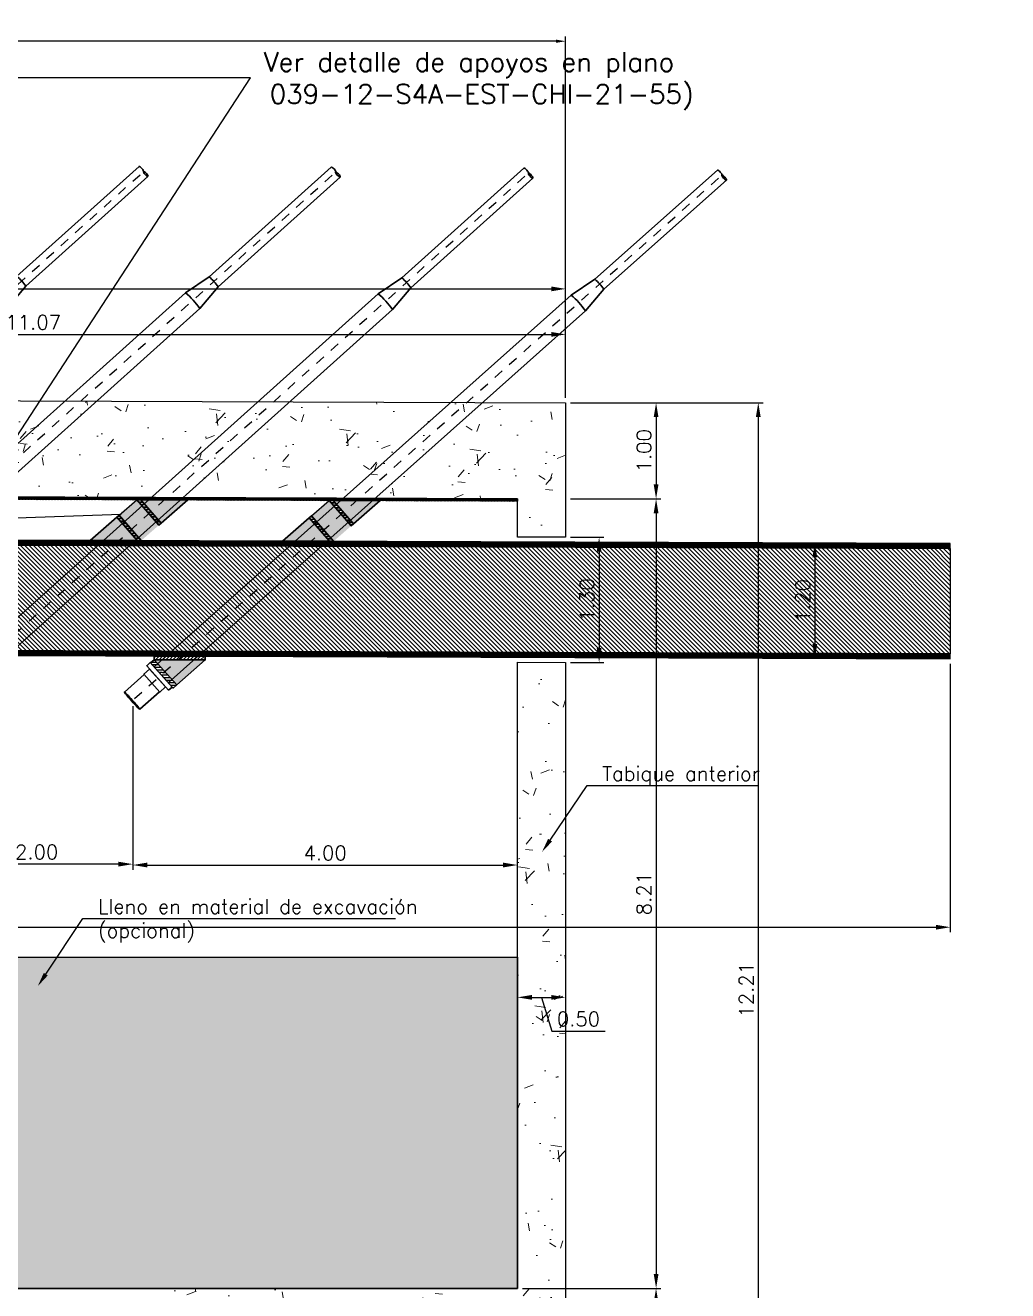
# Model space of a CAD drawing. Header units: metres. Extents: x 1080427 to 1081241, y 976768 to 977288.
# Drawn here: x 1080698.82 to 1080709.04, y 977065.77 to 977078.93 of the extents above; entities that cross this region are included whole.
import ezdxf
from ezdxf import colors
from ezdxf.entities.mleader import LeaderData, LeaderLine
from ezdxf.math import Vec2, Vec3

# ---------------------------------------------------------------- set-up
doc = ezdxf.new("R2010")
doc.units = ezdxf.units.M
doc.header["$LTSCALE"] = 25.4
doc.linetypes.add('DASHDOT', pattern=[1, 0.5, -0.25, 0, -0.25])
for name, color, linetype in [('CONTRAPESO', 3, 'Continuous'), ('DIMCONTRAPESO', 1, 'Continuous'), ('EJECABLES', 203, 'DASHDOT'), ('NEOPRENO', 24, 'Continuous'), ('PERFIL MET', 37, 'Continuous'), ('SOLIDOS', 9, 'Continuous')]:
    doc.layers.add(name, color=color, linetype=linetype)
for name, color, linetype, lineweight in [('COTA', 1, 'Continuous', 30), ('COTACIM', 20, 'Continuous', 5), ('DUCTO', 142, 'Continuous', 30), ('PLATINA', 54, 'Continuous', 30), ('SOLIDOREFCONT', 254, 'Continuous', 5)]:
    doc.layers.add(name, color=color, linetype=linetype, lineweight=lineweight)
doc.styles.add('romans', font='romans.shx')
doc.dimstyles.new('Copy  50mm', dxfattribs={"dimtxt": 0.1, "dimasz": 0.1, "dimexe": 0.05, "dimexo": 0.05, "dimgap": 0.05, "dimtad": 1, "dimdec": 0, "dimlfac": 1000, "dimzin": 0, "dimdsep": 46, "dimtxsty": 'romans', "dimcen": 0.002, "dimclrd": 1, "dimclre": 1, "dimclrt": 3, "dimazin": 0, "dimtfac": 1, "dimtdec": 0, "dimtix": 1, "dimtofl": 0, "dimtmove": 1, "dimatfit": 3, "dimfxl": 1, "dimtolj": 1, "dimtzin": 0, "dimarcsym": 1})
doc.dimstyles.new('Copy 75', dxfattribs={"dimtxt": 0.15, "dimasz": 0.15, "dimexe": 0.05, "dimexo": 0.05, "dimgap": 0.05, "dimtad": 1, "dimzin": 0, "dimdsep": 46, "dimtxsty": 'romans', "dimcen": 0.002, "dimclrd": 1, "dimclre": 1, "dimclrt": 3, "dimadec": 4, "dimazin": 0, "dimtfac": 1, "dimtofl": 0, "dimtmove": 1, "dimatfit": 3, "dimfxl": 1, "dimtolj": 1, "dimtzin": 0, "dimarcsym": 1})
pattern_1 = [(45, (2.64621339738369e-05, 0.03300106467213482), (-0.002245064030267288, 0.002245064030267288), [])]

# ---------------------------------------------------------------- blocks, each defined once
blk = doc.blocks.new('*D100')
at = {"layer": 'COTA', "color": 1, "lineweight": -2, "transparency": 16777216}
for p, q in [((1080687.439200955, 977075.2150097985), (1080687.439200955, 977076.2368018586)), ((1080687.589200955, 977076.1868018586), (1080704.289259787, 977076.1868018586)), ((1080704.439259787, 977075.0533624958), (1080704.439259787, 977076.2368018586))]:
    blk.add_line(p, q, dxfattribs=at)
at = {"layer": 'COTA', "color": 1, "transparency": 16777216}
for points in [[(1080687.589200955, 977076.2118018586), (1080687.589200955, 977076.1618018586), (1080687.439200955, 977076.1868018586)], [(1080704.289259787, 977076.2118018586), (1080704.289259787, 977076.1618018586), (1080704.439259787, 977076.1868018586)]]:
    blk.add_solid(points, dxfattribs=at)
at = {"layer": 'Defpoints', "color": 0, "transparency": 16777216}
for p in [(1080704.439259787, 977076.1868018586), (1080687.439200955, 977075.1650097985), (1080704.439259787, 977075.0033624958)]:
    blk.add_point(p, dxfattribs=at)
at = {"layer": 'COTA', "color": 3, "transparency": 16777216, "insert": (1080695.939230371, 977076.3118018586), "char_height": 0.15, "attachment_point": 5, "style": 'romans'}
blk.add_mtext('\\A1;17.00', dxfattribs=at)
blk = doc.blocks.new('*D107')
at = {"layer": 'COTA', "color": 1, "lineweight": -2, "transparency": 16777216}
for p, q in [((1080708.438850639, 977072.2891264614), (1080708.438850639, 977069.498615067)), ((1080688.089259783, 977069.548615067), (1080708.288850639, 977069.548615067))]:
    blk.add_line(p, q, dxfattribs=at)
at = {"layer": 'COTA', "color": 1, "transparency": 16777216}
for points in [[(1080688.089259783, 977069.573615067), (1080688.089259783, 977069.523615067), (1080687.939259783, 977069.548615067)], [(1080708.288850639, 977069.573615067), (1080708.288850639, 977069.523615067), (1080708.438850639, 977069.548615067)]]:
    blk.add_solid(points, dxfattribs=at)
at = {"layer": 'Defpoints', "color": 0, "transparency": 16777216}
for p in [(1080708.438850639, 977072.3391264614), (1080687.939259783, 977069.548615067), (1080708.438850639, 977069.548615067)]:
    blk.add_point(p, dxfattribs=at)
at = {"layer": 'COTA', "color": 3, "transparency": 16777216, "insert": (1080698.189055211, 977069.673615067), "char_height": 0.15, "attachment_point": 5, "style": 'romans'}
blk.add_mtext('\\A1;20.50', dxfattribs=at)
blk = doc.blocks.new('*D102')
at = {"layer": 'COTA', "color": 1, "lineweight": -2, "transparency": 16777216}
for p, q in [((1080704.089259783, 977068.8192805302), (1080704.288978488, 977068.8192805302)), ((1080704.189119135, 977068.8192805302), (1080704.294119135, 977068.4692805302)), ((1080704.294119135, 977068.4692805302), (1080704.851261993, 977068.4692805302))]:
    blk.add_line(p, q, dxfattribs=at)
at = {"layer": 'COTA', "color": 1, "transparency": 16777216}
for points in [[(1080704.089259783, 977068.8442805302), (1080704.089259783, 977068.7942805302), (1080703.939259783, 977068.8192805302)], [(1080704.288978488, 977068.8442805302), (1080704.288978488, 977068.7942805302), (1080704.438978488, 977068.8192805302)]]:
    blk.add_solid(points, dxfattribs=at)
at = {"layer": 'Defpoints', "color": 0, "transparency": 16777216}
for p in [(1080703.939259783, 977068.8192805302), (1080704.438978488, 977068.8192805303), (1080704.438978488, 977068.8192805302)]:
    blk.add_point(p, dxfattribs=at)
at = {"layer": 'COTA', "color": 3, "transparency": 16777216, "insert": (1080704.572690564, 977068.5942805302), "char_height": 0.15, "attachment_point": 5, "style": 'romans'}
blk.add_mtext('\\A1;0.50', dxfattribs=at)
blk = doc.blocks.new('*D95')
at = {"layer": 'Defpoints', "color": 0, "transparency": 16777216}
for p in [(1080699.9391928, 977071.8959298886), (1080703.939259783, 977070.1952905435), (1080703.939259783, 977070.1952905435)]:
    blk.add_point(p, dxfattribs=at)
at = {"layer": 'DIMCONTRAPESO', "color": 1, "lineweight": -2, "transparency": 16777216}
for p, q in [((1080699.9391928, 977071.8459298885), (1080699.9391928, 977070.1452905434)), ((1080700.0891928, 977070.1952905435), (1080703.789259783, 977070.1952905435))]:
    blk.add_line(p, q, dxfattribs=at)
at = {"layer": 'DIMCONTRAPESO', "color": 1, "transparency": 16777216}
for points in [[(1080700.0891928, 977070.2202905435), (1080700.0891928, 977070.1702905435), (1080699.9391928, 977070.1952905435)], [(1080703.789259783, 977070.2202905435), (1080703.789259783, 977070.1702905435), (1080703.939259783, 977070.1952905435)]]:
    blk.add_solid(points, dxfattribs=at)
at = {"layer": 'DIMCONTRAPESO', "color": 3, "transparency": 16777216, "insert": (1080701.939226292, 977070.3202905435), "char_height": 0.15, "attachment_point": 5, "style": 'romans'}
blk.add_mtext('\\A1;4.00', dxfattribs=at)
blk = doc.blocks.new('*D96')
at = {"layer": 'Defpoints', "color": 0, "transparency": 16777216}
for p in [(1080697.939147396, 977071.9031175355), (1080699.9391928, 977071.8959298886), (1080697.939147396, 977070.2048823506)]:
    blk.add_point(p, dxfattribs=at)
at = {"layer": 'DIMCONTRAPESO', "color": 1, "lineweight": -2, "transparency": 16777216}
for p, q in [((1080697.939147396, 977071.8531175355), (1080697.939147396, 977070.1548823506)), ((1080699.9391928, 977071.8459298885), (1080699.9391928, 977070.1548823506)), ((1080699.7891928, 977070.2048823506), (1080698.089147395, 977070.2048823506))]:
    blk.add_line(p, q, dxfattribs=at)
at = {"layer": 'DIMCONTRAPESO', "color": 1, "transparency": 16777216}
for points in [[(1080698.089147395, 977070.2298823507), (1080698.089147395, 977070.1798823506), (1080697.939147396, 977070.2048823506)], [(1080699.7891928, 977070.2298823507), (1080699.7891928, 977070.1798823506), (1080699.9391928, 977070.2048823506)]]:
    blk.add_solid(points, dxfattribs=at)
at = {"layer": 'DIMCONTRAPESO', "color": 3, "transparency": 16777216, "insert": (1080698.939170098, 977070.3298823506), "char_height": 0.15, "attachment_point": 5, "style": 'romans'}
blk.add_mtext('\\A1;2.00', dxfattribs=at)
blk = doc.blocks.new('tir')
at = {"layer": 'DUCTO'}
for p, q in [((1080511.83638699, 977008.5160273126), (1080513.543043579, 977008.5161831364)), ((1080511.836907378, 977008.3760259475), (1080513.543032915, 977008.37618561))]:
    blk.add_line(p, q, dxfattribs=at)
for points in [[(1080505.683122265, 977008.2755034216), (1080505.733092106, 977008.275507704), (1080505.733062966, 977008.6155077033), (1080505.683093125, 977008.61550342)], [(1080505.603113705, 977008.3204091132), (1080505.683092707, 977008.320415968), (1080505.683072092, 977008.5704159667), (1080505.603072093, 977008.5704077805)]]:
    blk.add_lwpolyline(points, close=True, dxfattribs=at)
for points in [[(1080505.328072925, 977008.5653855414), (1080505.603072925, 977008.5654091103)], [(1080505.733068108, 977008.5555077032), (1080511.543241181, 977008.5560056631)], [(1080511.543241181, 977008.5560056631), (1080511.836255565, 977008.5160272893)], [(1080511.543260036, 977008.3360056642), (1080511.836907378, 977008.3760308315)], [(1080505.32811287, 977008.3254074359), (1080505.603112872, 977008.3254136156)], [(1080505.733086963, 977008.3355077041), (1080511.543260036, 977008.3360056642)]]:
    blk.add_lwpolyline(points, dxfattribs=at)
for centre, radius, start, end in [((1080510.656986465, 977008.4459297067), 0.8930644645994985, 352.9297418690614, 7.080079153882643), ((1080511.251352555, 977008.4433042796), 0.5894066242695094, 353.4461152477661, 7.087410311340934)]:
    blk.add_arc(centre, radius, start, end, dxfattribs=at)
blk.add_ellipse((1080505.328039857, 977008.4453876906), major_axis=(-3.306799177286555e-05, -0.1199978507391652), ratio=0.04456574915158485, dxfattribs=at)
at = {"layer": 'DUCTO', "extrusion": (0, 0, -0.9999999999999999)}
blk.add_ellipse((1080513.542949842, 977008.481178864), major_axis=(1.748219530441295e-05, -0.03500717952941799), ratio=0.24420068418592, start_param=3.14808674122023, end_param=6.280903449001622, dxfattribs=at)
at = {"layer": 'DUCTO', "extrusion": (0, 0, -0.9999999999999998)}
blk.add_ellipse((1080513.54301544, 977008.4111786617), major_axis=(1.74751400463253e-05, -0.03499305174499892), ratio=0.2442992756047625, dxfattribs=at)
at = {"layer": 'EJECABLES', "ltscale": 0.008}
blk.add_lwpolyline([(1080505.360600902, 977008.4454757803), (1080513.540696156, 977008.4461768557)], dxfattribs=at)
blk = doc.blocks.new('*D229')
at = {"layer": 'Defpoints', "color": 0, "transparency": 16777216}
for p in [(1080704.439259787, 977075.7138617919), (1080693.369175506, 977075.5552750548), (1080704.439259787, 977075.0033624958)]:
    blk.add_point(p, dxfattribs=at)
at = {"layer": 'DIMCONTRAPESO', "color": 1, "lineweight": -2, "transparency": 16777216}
for p, q in [((1080693.369175506, 977075.6052750548), (1080693.369175506, 977075.7638617919)), ((1080704.439259787, 977075.0533624958), (1080704.439259787, 977075.7638617919)), ((1080693.519175506, 977075.7138617919), (1080704.289259787, 977075.7138617919))]:
    blk.add_line(p, q, dxfattribs=at)
at = {"layer": 'DIMCONTRAPESO', "color": 1, "transparency": 16777216}
for points in [[(1080693.519175506, 977075.7388617919), (1080693.519175506, 977075.6888617919), (1080693.369175506, 977075.7138617919)], [(1080704.289259787, 977075.7388617919), (1080704.289259787, 977075.6888617919), (1080704.439259787, 977075.7138617919)]]:
    blk.add_solid(points, dxfattribs=at)
at = {"layer": 'DIMCONTRAPESO', "color": 3, "transparency": 16777216, "insert": (1080698.904217646, 977075.8388617919), "char_height": 0.15, "attachment_point": 5, "style": 'romans'}
blk.add_mtext('\\A1;11.07', dxfattribs=at)
blk = doc.blocks.new('*D685')
at = {"layer": 'COTA', "color": 1, "lineweight": -2, "transparency": 16777216}
for p, q in [((1080704.489305532, 977073.603353615), (1080704.837139612, 977073.603353615)), ((1080704.787139612, 977073.453353615), (1080704.787139612, 977072.4533456797)), ((1080704.489259787, 977072.3033456797), (1080704.837139612, 977072.3033456797))]:
    blk.add_line(p, q, dxfattribs=at)
at = {"layer": 'COTA', "color": 1, "transparency": 16777216}
for points in [[(1080704.762139612, 977073.453353615), (1080704.812139612, 977073.453353615), (1080704.787139612, 977073.603353615)], [(1080704.762139612, 977072.4533456797), (1080704.812139612, 977072.4533456797), (1080704.787139612, 977072.3033456797)]]:
    blk.add_solid(points, dxfattribs=at)
at = {"layer": 'Defpoints', "color": 0, "transparency": 16777216}
for p in [(1080704.439305532, 977073.603353615), (1080704.439259787, 977072.3033456797), (1080704.787139612, 977072.3033456797)]:
    blk.add_point(p, dxfattribs=at)
at = {"layer": 'COTA', "color": 3, "transparency": 16777216, "insert": (1080704.662139612, 977072.9533496468), "char_height": 0.15, "attachment_point": 5, "rotation": 90, "style": 'romans'}
blk.add_mtext('\\A1;1.30', dxfattribs=at)
blk = doc.blocks.new('*D690')
at = {"layer": 'COTA', "color": 1, "lineweight": -2, "transparency": 16777216}
for p, q in [((1080707.055007868, 977073.5439449708), (1080706.980292436, 977073.5439449708)), ((1080707.030292436, 977073.3939449708), (1080707.030292436, 977072.4939529344)), ((1080707.050772177, 977072.3439529344), (1080706.980292436, 977072.3439529344))]:
    blk.add_line(p, q, dxfattribs=at)
at = {"layer": 'COTA', "color": 1, "transparency": 16777216}
for points in [[(1080707.005292437, 977073.3939449708), (1080707.055292436, 977073.3939449708), (1080707.030292436, 977073.5439449708)], [(1080707.005292437, 977072.4939529344), (1080707.055292436, 977072.4939529344), (1080707.030292436, 977072.3439529344)]]:
    blk.add_solid(points, dxfattribs=at)
at = {"layer": 'Defpoints', "color": 0, "transparency": 16777216}
for p in [(1080707.105007868, 977073.5439449708), (1080707.030292436, 977072.3439529344), (1080707.100772177, 977072.3439529344)]:
    blk.add_point(p, dxfattribs=at)
at = {"layer": 'COTA', "color": 3, "transparency": 16777216, "insert": (1080706.905292436, 977072.943948952), "char_height": 0.15, "attachment_point": 5, "rotation": 90, "style": 'romans'}
blk.add_mtext('\\A1;1.20', dxfattribs=at)
blk = doc.blocks.new('*D953')
at = {"layer": 'COTA', "color": 1, "lineweight": -2, "transparency": 16777216}
for p, q in [((1080704.489259787, 977075.0033624963), (1080705.429608452, 977075.0033624963)), ((1080705.379608452, 977074.8533624962), (1080705.379608452, 977074.1533571434)), ((1080704.489231955, 977074.0033571434), (1080705.429608452, 977074.0033571434))]:
    blk.add_line(p, q, dxfattribs=at)
at = {"layer": 'COTA', "color": 1, "transparency": 16777216}
for points in [[(1080705.354608452, 977074.8533624962), (1080705.404608452, 977074.8533624962), (1080705.379608452, 977075.0033624963)], [(1080705.354608452, 977074.1533571434), (1080705.404608452, 977074.1533571434), (1080705.379608452, 977074.0033571434)]]:
    blk.add_solid(points, dxfattribs=at)
at = {"layer": 'Defpoints', "color": 0, "transparency": 16777216}
for p in [(1080704.439259787, 977075.0033624963), (1080704.439231955, 977074.0033571434), (1080705.379608452, 977074.0033571434)]:
    blk.add_point(p, dxfattribs=at)
at = {"layer": 'COTA', "color": 3, "transparency": 16777216, "insert": (1080705.254608452, 977074.5033598192), "char_height": 0.15, "attachment_point": 5, "rotation": 90, "style": 'romans'}
blk.add_mtext('\\A1;1.00', dxfattribs=at)
blk = doc.blocks.new('*D948')
at = {"layer": 'COTA', "color": 1, "lineweight": -2, "transparency": 16777216}
for p, q in [((1080704.489292462, 977074.0033570722), (1080705.429607932, 977074.0033570722)), ((1080705.379607932, 977073.8533570722), (1080705.379607932, 977065.9433624959)), ((1080703.989261642, 977065.7933624958), (1080705.429607932, 977065.7933624958))]:
    blk.add_line(p, q, dxfattribs=at)
at = {"layer": 'COTA', "color": 1, "transparency": 16777216}
for points in [[(1080705.354607932, 977073.8533570722), (1080705.404607932, 977073.8533570722), (1080705.379607932, 977074.0033570722)], [(1080705.354607932, 977065.9433624959), (1080705.404607932, 977065.9433624959), (1080705.379607932, 977065.7933624958)]]:
    blk.add_solid(points, dxfattribs=at)
at = {"layer": 'Defpoints', "color": 0, "transparency": 16777216}
for p in [(1080704.439292462, 977074.0033570722), (1080703.939261642, 977065.7933624958), (1080705.379607932, 977065.7933624958)]:
    blk.add_point(p, dxfattribs=at)
at = {"layer": 'COTA', "color": 3, "transparency": 16777216, "insert": (1080705.254607932, 977069.8983597835), "char_height": 0.15, "attachment_point": 5, "rotation": 90, "style": 'romans'}
blk.add_mtext('\\A1;8.21', dxfattribs=at)
blk = doc.blocks.new('*D949')
at = {"layer": 'COTA', "color": 1, "lineweight": -2, "transparency": 16777216}
for p, q in [((1080703.989203334, 977065.793362496), (1080705.42956903, 977065.793362496)), ((1080705.37956903, 977065.6433624959), (1080705.37956903, 977062.943362496)), ((1080704.488762236, 977062.793362496), (1080705.42956903, 977062.793362496))]:
    blk.add_line(p, q, dxfattribs=at)
at = {"layer": 'COTA', "color": 1, "transparency": 16777216}
for points in [[(1080705.35456903, 977065.6433624959), (1080705.40456903, 977065.6433624959), (1080705.37956903, 977065.793362496)], [(1080705.35456903, 977062.943362496), (1080705.40456903, 977062.943362496), (1080705.37956903, 977062.793362496)]]:
    blk.add_solid(points, dxfattribs=at)
at = {"layer": 'Defpoints', "color": 0, "transparency": 16777216}
for p in [(1080703.939203334, 977065.793362496), (1080704.438762236, 977062.793362496), (1080705.37956903, 977062.793362496)]:
    blk.add_point(p, dxfattribs=at)
at = {"layer": 'COTA', "color": 3, "transparency": 16777216, "insert": (1080705.25456903, 977064.2933624954), "char_height": 0.15, "attachment_point": 5, "rotation": 90, "style": 'romans'}
blk.add_mtext('\\A1;3.00', dxfattribs=at)
blk = doc.blocks.new('*D1197')
at = {"layer": 'COTA', "color": 1, "lineweight": -2, "transparency": 16777216}
for p, q in [((1080704.489259787, 977075.0033624963), (1080706.492292637, 977075.0033624963)), ((1080706.442292637, 977074.8533624962), (1080706.442292637, 977062.943362496)), ((1080704.489016661, 977062.793362496), (1080706.492292637, 977062.793362496))]:
    blk.add_line(p, q, dxfattribs=at)
at = {"layer": 'COTA', "color": 1, "transparency": 16777216}
for points in [[(1080706.417292637, 977074.8533624962), (1080706.467292637, 977074.8533624962), (1080706.442292637, 977075.0033624963)], [(1080706.417292637, 977062.943362496), (1080706.467292637, 977062.943362496), (1080706.442292637, 977062.793362496)]]:
    blk.add_solid(points, dxfattribs=at)
at = {"layer": 'Defpoints', "color": 0, "transparency": 16777216}
for p in [(1080704.439259787, 977075.0033624963), (1080704.439016661, 977062.793362496), (1080706.442292637, 977062.793362496)]:
    blk.add_point(p, dxfattribs=at)
at = {"layer": 'COTA', "color": 3, "transparency": 16777216, "insert": (1080706.317292637, 977068.8983624956), "char_height": 0.15, "attachment_point": 5, "rotation": 90, "style": 'romans'}
blk.add_mtext('\\A1;12.21', dxfattribs=at)
blk = doc.blocks.new('*D1232')
at = {"layer": 'COTA', "color": 1, "lineweight": -2, "transparency": 16777216}
for p, q in [((1080687.439259787, 977075.1133623151), (1080687.439259787, 977078.8123479902)), ((1080704.339259787, 977078.7623479902), (1080687.539259787, 977078.7623479902)), ((1080704.439259787, 977075.0533624958), (1080704.439259787, 977078.8123479902))]:
    blk.add_line(p, q, dxfattribs=at)
at = {"layer": 'COTA', "color": 1, "transparency": 16777216}
for points in [[(1080687.539259787, 977078.7790146569), (1080687.539259787, 977078.7456813235), (1080687.439259787, 977078.7623479902)], [(1080704.339259787, 977078.7790146569), (1080704.339259787, 977078.7456813235), (1080704.439259787, 977078.7623479902)]]:
    blk.add_solid(points, dxfattribs=at)
at = {"layer": 'Defpoints', "color": 0, "transparency": 16777216}
for p in [(1080687.439259787, 977078.7623479902), (1080687.439259787, 977075.0633623151), (1080704.439259787, 977075.0033624958)]:
    blk.add_point(p, dxfattribs=at)
at = {"layer": 'COTA', "color": 3, "transparency": 16777216, "insert": (1080695.939259787, 977078.8623479902), "char_height": 0.1, "attachment_point": 5, "style": 'romans'}
blk.add_mtext('\\A1;17000', dxfattribs=at)

msp = doc.modelspace()

# ---------------------------------------------------------------- hatches: boundary and pattern name
at = {"layer": 'NEOPRENO', "transparency": 33554495}
h = msp.add_hatch(color=256, dxfattribs=at)
h.dxf.hatch_style = 1
h.paths.add_polyline_path([(1080700.026042093, 977073.5689291427), (1080699.795919787, 977073.8326892415), (1080699.980453817, 977073.9936935788), (1080700.210576123, 977073.72993348)])
h = msp.add_hatch(color=256, dxfattribs=at)
h.dxf.hatch_style = 1
h.paths.add_polyline_path([(1080702.026189191, 977073.5618700987), (1080701.796066885, 977073.8256301975), (1080701.980600915, 977073.9866345348), (1080702.210723221, 977073.7228744361)])
at = {"layer": 'PERFIL MET'}
h = msp.add_hatch(dxfattribs=at)
h.set_pattern_fill('ANSI31', color=256, scale=0.001)
h.set_pattern_definition(pattern_1)
h.paths.add_polyline_path([(1080687.939265457, 977074.0615900925), (1080703.939259787, 977074.0051218596), (1080703.939259787, 977073.9797219137), (1080687.93926546, 977074.0361900923)])
h = msp.add_hatch(dxfattribs=at)
h.set_pattern_fill('ANSI31', color=256, scale=0.001)
h.set_pattern_definition(pattern_1)
h.paths.add_polyline_path([(1080687.939702891, 977073.6115870195), (1080687.939702891, 977073.5607870196), (1080708.438850502, 977073.4883264613), (1080708.438850227, 977073.5392373056)])
h = msp.add_hatch(dxfattribs=at)
h.set_pattern_fill('ANSI31', color=256, scale=0.01, angle=90)
h.set_pattern_definition([(135, (2.64621339738369e-05, 0.03300106467213482), (-0.02245064030267288, -0.02245064030267288), [])])
h.paths.add_polyline_path([(1080687.939702891, 977073.5607870196), (1080708.438916507, 977073.502109144), (1080708.438916645, 977073.502109144), (1080708.43885029, 977072.390037306), (1080687.9407491, 977072.4623833271)])
h = msp.add_hatch(dxfattribs=at)
h.set_pattern_fill('ANSI31', color=256, scale=0.001)
h.set_pattern_definition(pattern_1)
h.paths.add_polyline_path([(1080687.939702891, 977072.4623870195), (1080687.939702891, 977072.4115870196), (1080708.438851004, 977072.3392298291), (1080708.438850365, 977072.3900373058)])
at = {"layer": 'PLATINA'}
h = msp.add_hatch(dxfattribs=at)
h.set_pattern_fill('ANSI31', color=256, scale=0.007999999999999998, angle=-45.3473726772333)
h.set_pattern_definition([(359.6526273227666, (-373696.5703317772, 1059090.396106435), (0.0001539940990988212, 0.02539953318109297), [])])
h.paths.add_polyline_path([(1080700.23450421, 977073.75080817), (1080700.022724072, 977073.9935445185), (1080699.980453817, 977073.9936935788), (1080700.210575229, 977073.7299345052)])
at = {"layer": 'PLATINA', "transparency": 33554531}
h = msp.add_hatch(dxfattribs=at)
h.set_pattern_fill('ANGLE', color=252, scale=0.9999999999999999, angle=3.351828450444756)
h.set_pattern_definition([(3.351828450444756, (58985.31585075134, -61558.73794888647), (-0.4083925568523459, 6.973051019425256), [5.079999999999989, -1.904999999999997]), (93.3518284504446, (58985.31585075134, -61558.73794888647), (-6.973051019425256, -0.4083925568523454), [5.079999999999996, -1.904999999999999])])
h.paths.add_polyline_path([(1080700.022725524, 977073.993542853), (1080700.23450421, 977073.75080817), (1080700.510746493, 977073.9918235745)])
h = msp.add_hatch(color=252, dxfattribs=at)
h.dxf.hatch_style = 1
h.paths.add_polyline_path([(1080700.022725524, 977073.993542853), (1080700.23450421, 977073.75080817), (1080700.510746493, 977073.9918235745)])
h = msp.add_hatch(dxfattribs=at)
h.set_pattern_fill('ANGLE', color=252, scale=0.9999999999999999, angle=3.351828450444756)
h.set_pattern_definition([(3.351828450444756, (58985.9224591536, -61569.09541321044), (-0.4083925568523459, 6.973051019425256), [5.079999999999989, -1.904999999999997]), (93.3518284504446, (58985.9224591536, -61569.09541321044), (-6.973051019425256, -0.4083925568523454), [5.079999999999996, -1.904999999999999])])
h.paths.add_polyline_path([(1080700.022725524, 977073.993542853), (1080700.23450421, 977073.75080817), (1080700.510746493, 977073.9918235745)])
at = {"layer": 'PLATINA'}
h = msp.add_hatch(dxfattribs=at)
h.set_pattern_fill('ANSI31', color=256, scale=0.007999999999999998, angle=-45.3473726772333)
h.set_pattern_definition([(359.6526273227666, (-373694.5701846792, 1059090.389047391), (0.0001539940990988212, 0.02539953318109297), [])])
h.paths.add_polyline_path([(1080702.234651308, 977073.743749126), (1080702.022871169, 977073.9864854745), (1080701.980600915, 977073.9866345348), (1080702.210722327, 977073.7228754612)])
at = {"layer": 'PLATINA', "transparency": 33554531}
h = msp.add_hatch(dxfattribs=at)
h.set_pattern_fill('ANGLE', color=252, scale=0.9999999999999999, angle=3.351828450444756)
h.set_pattern_definition([(3.351828450444756, (58987.31599784931, -61558.74500793044), (-0.4083925568523459, 6.973051019425256), [5.079999999999989, -1.904999999999997]), (93.35182845044461, (58987.31599784931, -61558.74500793044), (-6.973051019425256, -0.4083925568523454), [5.079999999999996, -1.904999999999999])])
h.paths.add_polyline_path([(1080702.022872622, 977073.9864838091), (1080702.234651308, 977073.743749126), (1080702.510893591, 977073.9847645306)])
h = msp.add_hatch(dxfattribs=at)
h.set_pattern_fill('ANGLE', color=252, scale=0.9999999999999999, angle=3.351828450444756)
h.set_pattern_definition([(3.351828450444756, (58987.92260625157, -61569.10247225441), (-0.4083925568523459, 6.973051019425256), [5.079999999999989, -1.904999999999997]), (93.35182845044461, (58987.92260625157, -61569.10247225441), (-6.973051019425256, -0.4083925568523454), [5.079999999999996, -1.904999999999999])])
h.paths.add_polyline_path([(1080702.022872622, 977073.9864838091), (1080702.234651308, 977073.743749126), (1080702.510893591, 977073.9847645306)])
h = msp.add_hatch(color=252, dxfattribs=at)
h.dxf.hatch_style = 1
h.paths.add_polyline_path([(1080702.022872622, 977073.9864838091), (1080702.234651308, 977073.743749126), (1080702.510893591, 977073.9847645306)])
h = msp.add_hatch(dxfattribs=at)
h.set_pattern_fill('ANGLE', color=252, angle=-0.2020448521745179)
h.set_pattern_definition([(359.7979551478255, (-3431.579309016548, 3771.697398170493), (0.02463148908207961, 6.984956570355009), [5.08, -1.905]), (89.79795514782549, (-3431.579309016548, 3771.697398170493), (-6.984956570355009, 0.02463148908208004), [5.08, -1.905])])
h.paths.add_polyline_path([(1080699.983774418, 977073.5690809685), (1080699.771992075, 977073.8118199538), (1080699.495698157, 977073.5708009993)])
h = msp.add_hatch(color=252, dxfattribs=at)
h.dxf.hatch_style = 1
h.paths.add_polyline_path([(1080699.983774418, 977073.5690809685), (1080699.771992075, 977073.8118199538), (1080699.495698157, 977073.5708009993)])
h = msp.add_hatch(dxfattribs=at)
h.set_pattern_fill('ANGLE', color=252, angle=-0.2020448521745179)
h.set_pattern_definition([(359.7979551478255, (-3431.615895550721, 3761.322249863044), (0.02463148908207961, 6.984956570355009), [5.08, -1.905]), (89.79795514782549, (-3431.615895550721, 3761.322249863044), (-6.984956570355009, 0.02463148908208004), [5.08, -1.905])])
h.paths.add_polyline_path([(1080699.983774418, 977073.5690809685), (1080699.771992075, 977073.8118199538), (1080699.495698157, 977073.5708009993)])
at = {"layer": 'PLATINA'}
h = msp.add_hatch(dxfattribs=at)
h.set_pattern_fill('ANSI31', color=256, scale=0.007999999999999998, angle=-45.3473726772333)
h.set_pattern_definition([(359.6526273227666, (-3440.847780117541, 3817.08908392902), (0.0001539940990988236, 0.02539953318109296), [])])
h.paths.add_polyline_path([(1080699.771992124, 977073.8118198981), (1080699.98377587, 977073.5690793032), (1080700.02604258, 977073.5689285838), (1080699.795919299, 977073.8326898005)])
at = {"layer": 'PLATINA', "transparency": 33554531}
h = msp.add_hatch(dxfattribs=at)
h.set_pattern_fill('ANGLE', color=252, angle=-0.2020448521745179)
h.set_pattern_definition([(359.7979551478255, (-3429.579161918571, 3771.690339126521), (0.02463148908207961, 6.984956570355009), [5.08, -1.905]), (89.79795514782549, (-3429.579161918571, 3771.690339126521), (-6.984956570355009, 0.02463148908208004), [5.08, -1.905])])
h.paths.add_polyline_path([(1080701.983921516, 977073.5620219245), (1080701.772139173, 977073.8047609099), (1080701.495845255, 977073.5637419553)])
h = msp.add_hatch(dxfattribs=at)
h.set_pattern_fill('ANGLE', color=252, angle=-0.2020448521745179)
h.set_pattern_definition([(359.7979551478255, (-3429.615748452744, 3761.315190819073), (0.02463148908207961, 6.984956570355009), [5.08, -1.905]), (89.79795514782549, (-3429.615748452744, 3761.315190819073), (-6.984956570355009, 0.02463148908208004), [5.08, -1.905])])
h.paths.add_polyline_path([(1080701.983921516, 977073.5620219245), (1080701.772139173, 977073.8047609099), (1080701.495845255, 977073.5637419553)])
h = msp.add_hatch(color=252, dxfattribs=at)
h.dxf.hatch_style = 1
h.paths.add_polyline_path([(1080701.983921516, 977073.5620219245), (1080701.772139173, 977073.8047609099), (1080701.495845255, 977073.5637419553)])
at = {"layer": 'PLATINA'}
h = msp.add_hatch(dxfattribs=at)
h.set_pattern_fill('ANSI31', color=256, scale=0.007999999999999998, angle=-45.3473726772333)
h.set_pattern_definition([(359.6526273227666, (-3438.847633019564, 3817.082024885049), (0.0001539940990988236, 0.02539953318109296), [])])
h.paths.add_polyline_path([(1080701.772139222, 977073.8047608541), (1080701.983922968, 977073.5620202592), (1080702.026189678, 977073.5618695398), (1080701.796066397, 977073.8256307566)])
h = msp.add_hatch(dxfattribs=at)
h.set_pattern_fill('ANSI31', color=256, scale=0.008, angle=-48.09042348816988)
h.set_pattern_definition([(356.9095765118302, (-368103.9722493471, 1128598.194395743), (0.00136936264484131, 0.02536306065810893), [])])
h.paths.add_polyline_path([(1080700.395320386, 977072.070238584), (1080700.161865643, 977072.3303410694), (1080700.123661358, 977072.2967658988), (1080700.357494095, 977072.0362875789)])
h = msp.add_hatch(dxfattribs=at)
h.set_pattern_fill('ANSI31', color=256, scale=0.008, angle=-0.2019135984594368)
h.set_pattern_definition([(44.79808640154056, (-3422.188064141285, 3763.004205709559), (-0.01789710697700949, 0.01802369445628387), [])])
h.paths.add_polyline_path([(1080700.161471298, 977072.3675121679), (1080700.691468008, 977072.3656444214), (1080700.69186056, 977072.3284733293), (1080700.161863851, 977072.3303410757)])
at = {"layer": 'PLATINA', "transparency": 33554531}
h = msp.add_hatch(dxfattribs=at)
h.set_pattern_fill('ANGLE', color=252)
h.set_pattern_definition([(0, (8.326704260194674, -46.56089331663679), (0, 6.985), [5.08, -1.905]), (90, (8.326704260194674, -46.56089331663679), (-6.985, 4.277078946022131e-16), [5.08, -1.905])])
h.paths.add_polyline_path([(1080700.161865643, 977072.3303410694), (1080700.395320585, 977072.0702387623), (1080700.69186056, 977072.3284733305)])
h = msp.add_hatch(dxfattribs=at)
h.set_pattern_fill('ANGLE', color=252, scale=0.9999999999999999, angle=3.553873302619274)
h.set_pattern_definition([(3.553873302619274, (7.813938757171854, -0.04188986867666245), (-0.4329793705545643, 6.971567532820303), [5.079999999999993, -1.904999999999998]), (93.55387330261918, (7.813938757171854, -0.04188986867666245), (-6.971567532820303, -0.4329793705545638), [5.079999999999997, -1.904999999999999])])
h.paths.add_polyline_path([(1080700.161865643, 977072.3303410694), (1080700.395320585, 977072.0702387623), (1080700.69186056, 977072.3284733305)])
h = msp.add_hatch(color=252, dxfattribs=at)
h.dxf.hatch_style = 1
h.paths.add_polyline_path([(1080700.161865643, 977072.3303410694), (1080700.395320585, 977072.0702387623), (1080700.69186056, 977072.3284733305)])
h = msp.add_hatch(dxfattribs=at)
h.set_pattern_fill('ANGLE', color=252)
h.set_pattern_definition([(0, (8.326704260194674, -56.93610613257624), (0, 6.985), [5.08, -1.905]), (90, (8.326704260194674, -56.93610613257624), (-6.985, 4.277078946022131e-16), [5.08, -1.905])])
h.paths.add_polyline_path([(1080700.161865643, 977072.3303410694), (1080700.395320585, 977072.0702387623), (1080700.69186056, 977072.3284733305)])
at = {"layer": 'SOLIDOREFCONT', "true_color": 0x5b5b5b, "transparency": 33554546}
h = msp.add_hatch(dxfattribs=at)
h.set_pattern_fill('AR-CONC', color=251, scale=0.005)
h.set_pattern_definition([(49.99999999999999, (0, 0.01302047097124159), (0.91092334498002, -0.07969542769451543), [0.09525, -1.04775]), (355, (0, 0.01302047097124159), (-0.1762171071248467, 0.9552842261951757), [0.0762, -0.83820292085]), (100.4514447, (0.075910035, 0.006379203471241593), (0.7347062354517664, 0.8755887595609755), [0.080950044, -0.8904512229999999]), (46.18420000000002, (0, 0.2670204709712416), (1.35539520446065, -0.2102116396636357), [0.1428749999999999, -1.571625]), (96.63555760999996, (0.1129495, 0.2495029709712416), (1.187020670257515, 1.237130622988608), [0.1214251157, -1.3356780408]), (351.1841511700001, (0, 0.2670204709712416), (1.187020670324885, 1.237130622927663), [0.11429983535, -1.2572986596]), (21, (0.127, 0.2035204709712416), (0.7580719563456624, -0.5113259909354381), [0.09525, -1.04775]), (326.0000000000001, (0.127, 0.2035204709712416), (0.3090101417382354, 0.9209398306115963), [0.0762, -0.8382]), (71.45144499999999, (0.190172663, 0.1609099714712416), (1.067082096393581, 0.4096138444295262), [0.08095004400000001, -0.8904496879999999]), (37.50000000000001, (0, 0.01302047097124159), (0.01544301625295908, 0.4227751943657655), [0, -0.82804, 0, -0.8509000000000001, 0, -0.8413750000000001]), (7.499999999999999, (0, 0.01302047097124159), (0.3340983125515287, 0.5009028740905975), [0, -0.48514, 0, -0.80899, 0, -0.320675]), (327.5, (-0.28321, 0.01302047097124159), (0.677952975834357, -0.02864371996336722), [0, -0.3175, 0, -0.9906, 0, -1.31445]), (317.5, (-0.41021, 0.01302047097124159), (0.7406459069300902, 0.1271324551666652), [0, -0.41275, 0, -0.65786, 0, -0.93345])])
h.paths.add_polyline_path([(1080687.939259787, 977065.7933624955), (1080687.939265457, 977074.0615913663), (1080703.939259787, 977074.0051218596), (1080703.939309021, 977073.605118303), (1080704.439305532, 977073.6033536146), (1080704.439259787, 977075.0033624958), (1080687.439259787, 977075.0633623151), (1080687.439259787, 977062.7933624955), (1080704.439259787, 977062.7933624955), (1080704.439259787, 977072.3033456792), (1080703.939259787, 977072.3051103798), (1080703.939259787, 977065.7933624955)])
at = {"layer": 'SOLIDOS'}
h = msp.add_hatch(dxfattribs=at)
h.set_pattern_fill('SWAMP', color=252, scale=0.005)
h.set_pattern_definition([(0, (1.858687028288841e-06, 0.4270227269735187), (0.0635, 0.109985226181), [0.015875, -0.111125]), (90, (0.007939358687028289, 0.4270227269735187), (-0.06349999999999999, 0.109985226181), [0.0079375, -0.212032952362]), (90, (0.009923733687028289, 0.4270227269735187), (-0.06349999999999999, 0.109985226181), [0.006350000000000001, -0.213620452362]), (90, (0.005954983687028289, 0.4270227269735187), (-0.06349999999999999, 0.109985226181), [0.006350000000000001, -0.213620452362]), (59.99999999999999, (0.01190810868702829, 0.4270227269735187), (-0.06349999991372332, 0.1099852262308119), [0.00508, -0.12192]), (120, (0.003970608687028289, 0.4270227269735187), (-0.1269999999137233, 4.981188794772607e-11), [0.005079999999999998, -0.12192])])
h.paths.add_polyline_path([(1080703.936806197, 977069.2278305826), (1080687.939261642, 977069.2278283132), (1080687.939259787, 977065.7933624955), (1080703.939261642, 977065.7933624954)])

# ---------------------------------------------------------------- linework, layer by layer
at = {"layer": 'CONTRAPESO'}
for points in [[(1080704.439259787, 977072.3033456792), (1080704.439259787, 977062.7933624955), (1080687.439259787, 977062.7933624955), (1080687.439259787, 977075.0633623151), (1080704.439259787, 977075.0033624958), (1080704.439305532, 977073.6033536146), (1080703.939309021, 977073.605118303), (1080703.939259787, 977074.0051218596), (1080687.939265457, 977074.0615913663), (1080687.939259787, 977065.7933624955), (1080703.939259787, 977065.7933624955), (1080703.939259787, 977072.3051103798)], [(1080687.939259443, 977069.2385560846), (1080703.938825027, 977069.2388308655), (1080703.939261642, 977065.7933624954), (1080687.939259787, 977065.7933624955)]]:
    msp.add_lwpolyline(points, close=True, dxfattribs=at)
at = {"layer": 'NEOPRENO'}
for points in [[(1080700.026042093, 977073.5689291427), (1080699.795919787, 977073.8326892415), (1080699.980453817, 977073.9936935788), (1080700.210576123, 977073.72993348)], [(1080702.026189191, 977073.5618700987), (1080701.796066885, 977073.8256301975), (1080701.980600915, 977073.9866345348), (1080702.210723221, 977073.7228744361)]]:
    msp.add_lwpolyline(points, dxfattribs=at)
at = {"layer": 'PERFIL MET'}
for points in [[(1080687.939265457, 977074.0615900925), (1080703.939259787, 977074.0051218596), (1080703.939259787, 977073.9797219137), (1080687.93926546, 977074.0361900923)], [(1080687.939702891, 977073.6115870195), (1080687.939702891, 977073.5607870196), (1080708.438850502, 977073.4883264613), (1080708.438850227, 977073.5392373056)], [(1080687.939702891, 977073.5607870196), (1080708.438850365, 977073.4883048763), (1080708.438850365, 977073.2654954701), (1080708.438850365, 977073.2654954701), (1080708.438850365, 977072.3900373058), (1080687.939702891, 977072.4624978639)], [(1080687.939702891, 977072.4623870195), (1080687.939702891, 977072.4115870196), (1080708.438851004, 977072.3392298291), (1080708.438850365, 977072.3900373058)]]:
    msp.add_lwpolyline(points, close=True, dxfattribs=at)
at = {"layer": 'PLATINA'}
for points in [[(1080700.23450421, 977073.75080817), (1080700.022724072, 977073.9935445185), (1080699.980453817, 977073.9936935788), (1080700.210575229, 977073.7299345052)], [(1080702.234651308, 977073.743749126), (1080702.022871169, 977073.9864854745), (1080701.980600915, 977073.9866345348), (1080702.210722327, 977073.7228754612)], [(1080699.771992124, 977073.8118198981), (1080699.98377587, 977073.5690793032), (1080700.02604258, 977073.5689285838), (1080699.795919299, 977073.8326898005)], [(1080701.772139222, 977073.8047608541), (1080701.983922968, 977073.5620202592), (1080702.026189678, 977073.5618695398), (1080701.796066397, 977073.8256307566)], [(1080700.395320386, 977072.0702385838), (1080700.161865643, 977072.3303410694), (1080700.123661358, 977072.2967658988), (1080700.357494095, 977072.0362875789)], [(1080700.161998118, 977072.3684408391), (1080700.691994827, 977072.3665730928), (1080700.69186056, 977072.3284733293), (1080700.161863851, 977072.3303410757)]]:
    msp.add_lwpolyline(points, close=True, dxfattribs=at)
at = {"layer": 'PLATINA', "color": 252, "transparency": 33554531}
for points in [[(1080700.022725524, 977073.993542853), (1080700.23450421, 977073.75080817), (1080700.510746493, 977073.9918235745)], [(1080702.022872622, 977073.9864838091), (1080702.234651308, 977073.743749126), (1080702.510893591, 977073.9847645306)], [(1080699.983774418, 977073.5690809685), (1080699.771992075, 977073.8118199538), (1080699.495698157, 977073.5708009993)], [(1080701.983921516, 977073.5620219245), (1080701.772139173, 977073.8047609099), (1080701.495845255, 977073.5637419553)], [(1080700.161865643, 977072.3303410694), (1080700.395320585, 977072.0702387623), (1080700.69186056, 977072.3284733305)]]:
    msp.add_lwpolyline(points, close=True, dxfattribs=at)

# ---------------------------------------------------------------- block references
at = {"layer": 'DIMCONTRAPESO'}
for p, rotation in [((930251.6440264304, -471860.0347198915), 41.95181423677178), ((929170.5014278444, -471747.1683677683), 41.90898136566158)]:
    msp.add_blockref('tir', p, dxfattribs=dict(at, rotation=rotation))
at = {"layer": 'PLATINA', "color": 252, "transparency": 33554531}
for p, rotation in [((929716.9046558401, -471804.6135854458), 41.93074747487073), ((924079.4453078542, -471205.4482508244), 41.70753145968055)]:
    msp.add_blockref('tir', p, dxfattribs=dict(at, rotation=rotation))

# ---------------------------------------------------------------- dimensions: what is measured, and where the dimension line sits
at = {"layer": 'COTA', "color": 2}
dim = msp.add_linear_dim(base=(1080687.439259787, 977078.7623479902), p1=(1080704.439259787, 977075.0033624958), p2=(1080687.439259787, 977075.0633623151), dimstyle='Copy  50mm', dxfattribs=at)
dim.commit()
dim.dimension.update_dxf_attribs({"geometry": '*D1232', "text_midpoint": (1080695.939259787, 977078.8623479902)})
at = {"layer": 'COTA', "color": 4}
dim = msp.add_linear_dim(base=(1080704.439259787, 977076.1868018586), p1=(1080687.439200955, 977075.1650097985), p2=(1080704.439259787, 977075.0033624958), dimstyle='Copy 75', dxfattribs=at)
dim.commit()
dim.dimension.update_dxf_attribs({"geometry": '*D100', "text_midpoint": (1080695.939230371, 977076.3118018586)})
at = {"layer": 'COTA', "color": 2}
for base, p1, p2, picture, middle in [((1080706.442292637, 977062.793362496), (1080704.439259787, 977075.0033624958), (1080704.439016661, 977062.7933624955), '*D1197', (1080706.317292637, 977068.8983624956)), ((1080705.379607932, 977065.7933624958), (1080704.439292462, 977074.0033570718), (1080703.939261642, 977065.7933624954), '*D948', (1080705.254607932, 977069.8983597835)), ((1080704.787139612, 977072.3033456797), (1080704.439305532, 977073.6033536146), (1080704.439259787, 977072.3033456792), '*D685', (1080704.662139612, 977072.9533496468)), ((1080707.030292436, 977072.3439529344), (1080707.105007867, 977073.5439449704), (1080707.100772177, 977072.3439529339), '*D690', (1080706.905292436, 977072.943948952))]:
    dim = msp.add_linear_dim(base=base, p1=p1, p2=p2, angle=90, dimstyle='Copy 75', dxfattribs=at)
    dim.commit()
    dim.dimension.update_dxf_attribs({"geometry": picture, "text_midpoint": middle})
at = {"layer": 'COTA'}
for base, p1, p2, picture, middle in [((1080705.379608452, 977074.0033571434), (1080704.439259787, 977075.0033624958), (1080704.439231955, 977074.0033571429), '*D953', (1080705.254608452, 977074.5033598192)), ((1080705.37956903, 977062.793362496), (1080703.939203334, 977065.7933624955), (1080704.438762236, 977062.7933624955), '*D949', (1080705.25456903, 977064.2933624954))]:
    dim = msp.add_linear_dim(base=base, p1=p1, p2=p2, angle=90, dimstyle='Copy 75', dxfattribs=at)
    dim.commit()
    dim.dimension.update_dxf_attribs({"geometry": picture, "text_midpoint": middle})
for base, p1, p2, picture, middle in [((1080708.438850639, 977069.548615067), (1080687.939259783, 977069.548615067), (1080708.438850639, 977072.3391264614), '*D107', (1080698.189055211, 977069.673615067)), ((1080704.438978488, 977068.8192805302), (1080703.939259783, 977068.8192805302), (1080704.438978488, 977068.8192805303), '*D102', (1080704.344119136, 977068.5942805302))]:
    dim = msp.add_linear_dim(base=base, p1=p1, p2=p2, dimstyle='Copy 75', dxfattribs=at)
    dim.commit()
    dim.dimension.update_dxf_attribs({"geometry": picture, "text_midpoint": middle})
at = {"layer": 'DIMCONTRAPESO'}
for base, p1, p2, picture, middle in [((1080704.439259787, 977075.7138617919), (1080693.369175506, 977075.5552750548), (1080704.439259787, 977075.0033624958), '*D229', (1080698.904217646, 977075.8388617919)), ((1080697.939147396, 977070.2048823506), (1080699.9391928, 977071.8959298886), (1080697.939147396, 977071.9031175355), '*D96', (1080698.939170098, 977070.3298823506)), ((1080703.939259783, 977070.1952905435), (1080699.9391928, 977071.8959298886), (1080703.939259783, 977070.1952905435), '*D95', (1080701.939226292, 977070.3202905435))]:
    dim = msp.add_linear_dim(base=base, p1=p1, p2=p2, dimstyle='Copy 75', dxfattribs=at)
    dim.commit()
    dim.dimension.update_dxf_attribs({"geometry": picture, "text_midpoint": middle})

# ---------------------------------------------------------------- leaders
at = {"layer": 'COTACIM'}
ml = msp.add_multileader_mtext('Standard', dxfattribs=at)
ml.set_content('\\pxi-1,l1; Ver detalle de apoyos en plano  039-12-S4A-EST-CHI-21-55){\\C4; }', color=3, style='romans')
ml.set_leader_properties(color=1)
ml.build(insert=Vec2(0, 0))
ml.multileader.update_dxf_attribs({"text_left_attachment_type": 6, "text_right_attachment_type": 6, "dogleg_length": 0, "arrow_head_size": 0.2})
ctx = ml.context
ctx.base_point, ctx.char_height, ctx.arrow_head_size, ctx.landing_gap_size, ctx.plane_origin = Vec3(1080701.163185513, 977078.380624252), 0.2, 0.2, 0, Vec3(1080701.552463208, 977079.715642135)
ctx.left_attachment, ctx.right_attachment = 6, 6
notes = []
notes.append((ctx, [(0, (1, 1, 0), (1080701.163185513, 977078.380624252), (1, 0), 0, [(1, [(1080700.019101724, 977073.8473605679), (1080698.166638559, 977073.7840782261)], 0, [])])]))
ctx.mtext.insert, ctx.mtext.width, ctx.mtext.flow_direction = Vec3(1080701.163185513, 977078.6472909187), 7.379388367058709, 5
ml = msp.add_multileader_mtext('Standard', dxfattribs=at)
ml.set_content('Tabique anterior', color=3, style='romans')
ml.set_leader_properties(color=256)
ml.build(insert=Vec2(0, 0))
ml.multileader.update_dxf_attribs({"text_left_attachment_type": 6, "text_right_attachment_type": 6, "dogleg_length": 0.1560199508385566, "arrow_head_size": 0.15})
ctx = ml.context
ctx.base_point, ctx.char_height, ctx.arrow_head_size, ctx.landing_gap_size, ctx.plane_origin = Vec3(1080704.818474935, 977071.0209857268), 0.15, 0.15, 0, Vec3(1080708.69071182, 977069.5424421213)
ctx.left_attachment, ctx.right_attachment = 6, 6
notes.append((ctx, [(0, (1, 1, 0), (1080704.662454984, 977071.0209857268), (1, 0), 0.1560199508385566, [(0, [(1080704.19313623, 977070.3302064145)], 0, [])])]))
ctx.mtext.insert, ctx.mtext.width, ctx.mtext.flow_direction = Vec3(1080704.818474935, 977071.2209857268), 4.216741702286527, 5
ml = msp.add_multileader_mtext('Standard', dxfattribs=at)
ml.set_content('Lleno en material de excavación\\P(opcional)', color=3, style='romans')
ml.set_leader_properties(color=256)
ml.build(insert=Vec2(0, 0))
ml.multileader.update_dxf_attribs({"text_left_attachment_type": 6, "text_right_attachment_type": 6, "dogleg_length": 0.1560199508385566, "arrow_head_size": 0.15})
ctx = ml.context
ctx.base_point, ctx.char_height, ctx.arrow_head_size, ctx.landing_gap_size, ctx.plane_origin = Vec3(1080699.576266117, 977069.639466702), 0.15, 0.15, 0, Vec3(1080703.448503002, 977068.1479026255)
ctx.left_attachment, ctx.right_attachment = 6, 6
notes.append((ctx, [(0, (1, 1, 0), (1080699.420246166, 977069.639466702), (1, 0), 0.1560199508385566, [(0, [(1080698.950927412, 977068.9356669186)], 0, [])])]))
ctx.mtext.insert, ctx.mtext.width, ctx.mtext.flow_direction = Vec3(1080699.576266117, 977069.839466702), 4.216741702286527, 5
for ctx, leaders in notes:
    for number, flags, end, landing, length, lines in leaders:
        leader = LeaderData()
        leader.index, (leader.has_last_leader_line, leader.has_dogleg_vector, leader.attachment_direction) = number, flags
        leader.last_leader_point, leader.dogleg_vector, leader.dogleg_length = Vec3(end), Vec3(landing), length
        for number, points, colour, breaks in lines:
            line = LeaderLine()
            line.index, line.vertices, line.color, line.breaks = number, Vec3.list(points), colors.encode_raw_color(colour), breaks
            leader.lines.append(line)
        ctx.leaders.append(leader)

doc.saveas('drawing.dxf')
